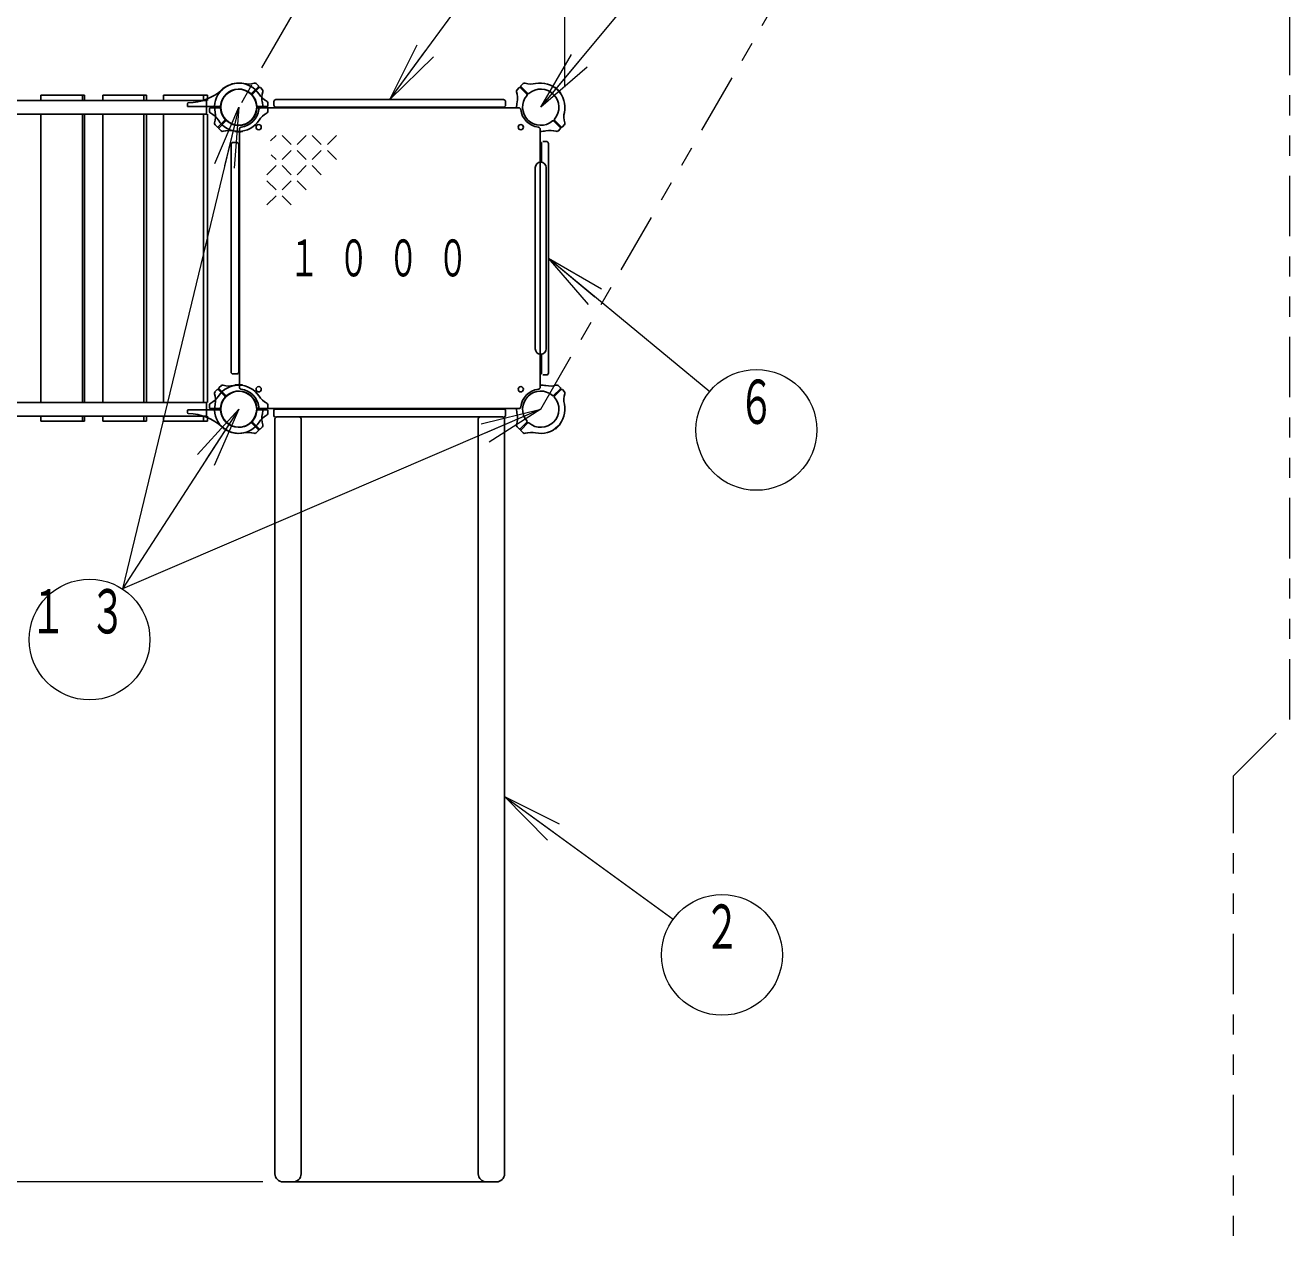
# Model space of a CAD drawing. Units: millimetres on the paper, scale 1:50. Extents: x -365 to 0, y -594 to 257.
# Drawn here: x -201.5 to -138.7, y 96.7 to 157.2 of the extents above; entities that cross this region are included whole.
import ezdxf
from ezdxf.enums import TextEntityAlignment as Align

# ---------------------------------------------------------------- set-up
doc = ezdxf.new("R2010")
doc.units = ezdxf.units.MM
doc.linetypes.add('USER3', pattern=[8, 3, -1, 1, -1, 1, -1])
doc.layers.add('1_50', color=7, linetype='Continuous', lineweight=25)
doc.styles.add('ＭＳ ゴシック', font='')
doc.styles.get('ＭＳ ゴシック').set_extended_font_data('MS Gothic')

msp = doc.modelspace()

# ---------------------------------------------------------------- linework, layer by layer
at = {"layer": '1_50', "lineweight": 13}
for p, q in [((-174.72, 154.131), (-174.72, 231.022)), ((-183.42, 153.511), (-178.904, 159.671)), ((-175.92, 153.131), (-170.522, 159.63)), ((-183.42, 153.511), (-182.05, 156.226)), ((-183.42, 153.511), (-181.646, 155.93)), ((-175.92, 153.131), (-174.388, 155.758)), ((-181.243, 155.635), (-183.42, 153.511)), ((-175.92, 153.131), (-174.003, 155.439)), ((-173.619, 155.119), (-175.92, 153.131)), ((-190.92, 153.131), (-196.7, 129.209)), ((-192.111, 150.332), (-190.92, 153.131)), ((-190.92, 153.131), (-191.625, 150.215)), ((-190.92, 153.131), (-191.139, 150.098)), ((-189.335, 151.462), (-189.068, 151.729)), ((-188.318, 151.279), (-188.768, 151.729)), ((-188.018, 151.279), (-187.568, 151.729)), ((-186.818, 151.279), (-187.268, 151.729)), ((-186.518, 151.279), (-186.068, 151.729)), ((-189.068, 150.529), (-189.308, 150.768)), ((-188.768, 150.529), (-188.318, 150.979)), ((-187.568, 150.529), (-188.018, 150.979)), ((-187.268, 150.529), (-186.818, 150.979)), ((-186.068, 150.529), (-186.518, 150.979)), ((-189.518, 149.779), (-189.068, 150.229)), ((-188.318, 149.779), (-188.768, 150.229)), ((-188.018, 149.779), (-187.568, 150.229)), ((-186.818, 149.779), (-187.268, 150.229)), ((-189.068, 149.029), (-189.518, 149.479)), ((-188.768, 149.029), (-188.318, 149.479)), ((-187.568, 149.029), (-188.018, 149.479)), ((-189.518, 148.279), (-189.068, 148.729)), ((-188.318, 148.279), (-188.768, 148.729)), ((-173.545, 143.335), (-175.54, 145.631)), ((-175.54, 145.631), (-172.909, 144.107)), ((-175.54, 145.631), (-173.227, 143.721)), ((-175.54, 145.631), (-167.523, 139.012)), ((-190.92, 138.131), (-196.7, 129.209)), ((-175.92, 138.131), (-196.7, 129.209)), ((-192.971, 135.885), (-190.92, 138.131)), ((-190.92, 138.131), (-192.551, 135.613)), ((-190.92, 138.131), (-192.132, 135.341)), ((-178.874, 137.407), (-175.92, 138.131)), ((-175.92, 138.131), (-178.677, 136.947)), ((-175.92, 138.131), (-178.48, 136.488)), ((-175.591, 116.73), (-177.72, 118.901)), ((-177.72, 118.901), (-175.002, 117.538)), ((-177.72, 118.901), (-175.296, 117.134)), ((-177.72, 118.901), (-169.344, 112.795)), ((-189.72, 99.751), (-345.3, 99.751))]:
    msp.add_line(p, q, dxfattribs=at)
at = {"layer": '1_50', "linetype": 'USER3', "lineweight": 13}
for p, q in [((-172.291, 185.398), (-190.92, 153.131)), ((-175.92, 138.131), (-157.291, 170.398))]:
    msp.add_line(p, q, dxfattribs=at)
at = {"layer": '1_50'}
for p, q in [((-191.616, 154.109), (-191.618, 154.111)), ((-175.225, 154.109), (-175.223, 154.111)), ((-192.528, 153.471), (-205.92, 153.471)), ((-192.528, 152.791), (-192.528, 153.471)), ((-191.898, 153.826), (-191.901, 153.829)), ((-189.17, 153.411), (-189.17, 153.231)), ((-189.07, 153.511), (-177.77, 153.511)), ((-177.67, 153.411), (-177.67, 153.231)), ((-174.942, 153.826), (-174.94, 153.829)), ((-192.528, 152.791), (-205.92, 152.791)), ((-189.07, 153.131), (-177.77, 153.131)), ((-191.2, 151.381), (-191.02, 151.381)), ((-191.12, 151.948), (-191.12, 151.945)), ((-190.72, 151.948), (-190.72, 151.945)), ((-175.952, 151.371), (-175.952, 150.401)), ((-175.888, 151.371), (-175.952, 151.371)), ((-175.888, 151.371), (-175.888, 150.401)), ((-175.64, 151.431), (-175.82, 151.431)), ((-191.3, 151.281), (-191.3, 139.981)), ((-190.92, 151.281), (-190.92, 139.981)), ((-175.54, 145.631), (-175.54, 151.331)), ((-176.192, 150.131), (-176.192, 145.631)), ((-175.648, 150.131), (-175.648, 145.631)), ((-176.192, 141.131), (-176.192, 145.631)), ((-175.648, 141.131), (-175.648, 145.631)), ((-175.54, 145.631), (-175.54, 139.931)), ((-175.952, 139.891), (-175.952, 140.861)), ((-175.888, 139.891), (-175.888, 140.861)), ((-191.2, 139.881), (-191.02, 139.881)), ((-175.888, 139.891), (-175.952, 139.891)), ((-175.64, 139.831), (-175.82, 139.831)), ((-191.12, 139.314), (-191.12, 139.317)), ((-190.72, 139.314), (-190.72, 139.317)), ((-192.528, 138.471), (-205.92, 138.471)), ((-192.528, 137.791), (-192.528, 138.471)), ((-192.528, 137.791), (-205.92, 137.791)), ((-189.17, 137.811), (-189.17, 138.071)), ((-189.12, 100.151), (-189.12, 137.651)), ((-177.73, 138.131), (-189.11, 138.131)), ((-189.02, 137.751), (-177.82, 137.751)), ((-187.82, 100.151), (-187.82, 137.651)), ((-179.02, 100.151), (-179.02, 137.651)), ((-177.72, 100.151), (-177.72, 137.651)), ((-177.67, 137.811), (-177.67, 138.071)), ((-191.898, 137.436), (-191.901, 137.434)), ((-191.616, 137.153), (-191.618, 137.151)), ((-175.225, 137.153), (-175.223, 137.151)), ((-174.942, 137.436), (-174.94, 137.434)), ((-188.72, 99.751), (-178.12, 99.751))]:
    msp.add_line(p, q, dxfattribs=at)
at = {"layer": '1_50', "color": 2}
for p, q in [((-190.279, 153.815), (-189.946, 154.148)), ((-190.236, 153.773), (-189.903, 154.106)), ((-189.947, 154.206), (-190.053, 154.305)), ((-189.846, 154.105), (-189.746, 153.998)), ((-176.995, 154.105), (-177.094, 153.998)), ((-176.604, 153.773), (-176.938, 154.106)), ((-176.562, 153.815), (-176.895, 154.148)), ((-176.894, 154.206), (-176.788, 154.305)), ((-193.469, 153.203), (-193.464, 153.308)), ((-189.472, 153.202), (-189.477, 153.348)), ((-191.858, 153.161), (-193.429, 153.161)), ((-192.369, 153.06), (-192.364, 152.914)), ((-191.858, 153.101), (-192.329, 153.101)), ((-189.983, 153.161), (-189.512, 153.161)), ((-189.983, 153.101), (-189.512, 153.101)), ((-189.472, 153.06), (-189.477, 152.902)), ((-191.995, 152.157), (-192.102, 152.272)), ((-191.604, 152.489), (-191.938, 152.156)), ((-191.562, 152.447), (-191.895, 152.114)), ((-191.894, 152.056), (-191.779, 151.949)), ((-175.279, 152.447), (-174.946, 152.114)), ((-175.236, 152.489), (-174.903, 152.156)), ((-174.947, 152.056), (-175.062, 151.949)), ((-174.846, 152.157), (-174.738, 152.272)), ((-191.995, 139.105), (-192.102, 138.99)), ((-191.604, 138.773), (-191.938, 139.106)), ((-191.562, 138.815), (-191.895, 139.148)), ((-191.894, 139.206), (-191.779, 139.313)), ((-175.279, 138.815), (-174.946, 139.148)), ((-175.236, 138.773), (-174.903, 139.106)), ((-174.947, 139.206), (-175.062, 139.313)), ((-174.846, 139.105), (-174.738, 138.99)), ((-192.369, 138.202), (-192.364, 138.348)), ((-189.472, 138.202), (-189.477, 138.36)), ((-193.469, 138.059), (-193.464, 137.954)), ((-191.858, 138.101), (-193.429, 138.101)), ((-191.858, 138.161), (-192.329, 138.161)), ((-189.983, 138.161), (-189.512, 138.161)), ((-189.983, 138.101), (-189.512, 138.101)), ((-189.472, 138.06), (-189.477, 137.914)), ((-190.279, 137.447), (-189.946, 137.114)), ((-190.236, 137.489), (-189.903, 137.156)), ((-189.947, 137.056), (-190.053, 136.957)), ((-189.846, 137.157), (-189.746, 137.264)), ((-176.995, 137.157), (-177.094, 137.264)), ((-176.604, 137.489), (-176.938, 137.156)), ((-176.562, 137.447), (-176.895, 137.114)), ((-176.894, 137.056), (-176.788, 136.957))]:
    msp.add_line(p, q, dxfattribs=at)
at = {"layer": '1_50', "color": 40}
for p, q in [((-200.749, 153.731), (-198.58, 153.731)), ((-200.749, 153.471), (-200.749, 153.731)), ((-198.676, 153.471), (-198.676, 153.731)), ((-198.58, 153.471), (-198.58, 153.731)), ((-197.678, 153.731), (-195.496, 153.731)), ((-197.678, 153.471), (-197.678, 153.731)), ((-195.638, 153.471), (-195.638, 153.731)), ((-195.496, 153.471), (-195.496, 153.731)), ((-194.66, 153.731), (-192.478, 153.731)), ((-194.66, 153.471), (-194.66, 153.731)), ((-192.667, 153.471), (-192.667, 153.731)), ((-192.478, 153.471), (-192.478, 153.731)), ((-200.749, 138.471), (-200.749, 152.791)), ((-198.676, 138.471), (-198.676, 152.791)), ((-198.58, 138.471), (-198.58, 152.791)), ((-197.678, 138.471), (-197.678, 152.791)), ((-195.638, 138.471), (-195.638, 152.791)), ((-195.496, 138.471), (-195.496, 152.791)), ((-194.66, 138.471), (-194.66, 152.791)), ((-192.667, 138.471), (-192.667, 152.791)), ((-192.478, 138.471), (-192.478, 152.791)), ((-200.749, 137.531), (-200.749, 137.791)), ((-198.676, 137.531), (-198.676, 137.791)), ((-198.58, 137.531), (-198.58, 137.791)), ((-197.678, 137.531), (-197.678, 137.791)), ((-195.638, 137.531), (-195.638, 137.791)), ((-195.496, 137.531), (-195.496, 137.791)), ((-194.66, 137.531), (-194.66, 137.791)), ((-192.667, 137.531), (-192.667, 137.791)), ((-192.478, 137.531), (-192.478, 137.791)), ((-200.749, 137.531), (-198.58, 137.531)), ((-197.678, 137.531), (-195.496, 137.531)), ((-194.66, 137.531), (-192.478, 137.531))]:
    msp.add_line(p, q, dxfattribs=at)
at = {"layer": '1_50', "color": 4}
for p, q in [((-183.42, 153.101), (-189.828, 153.101)), ((-183.42, 153.101), (-177.013, 153.101)), ((-190.89, 145.631), (-190.89, 152.039)), ((-175.95, 145.631), (-175.95, 152.039)), ((-190.89, 145.631), (-190.89, 139.223)), ((-175.95, 145.631), (-175.95, 139.223)), ((-183.42, 138.161), (-189.828, 138.161)), ((-183.42, 138.161), (-177.013, 138.161))]:
    msp.add_line(p, q, dxfattribs=at)
at = {"layer": '1_50', "linetype": 'USER3', "lineweight": 13}
msp.add_lwpolyline([(-269.817, 133.731), (-269.817, 106.287), (-248.485, 84.954), (-225.201, 84.954), (-199.998, 59.751), (-166.843, 59.751), (-141.52, 85.074), (-141.52, 119.922), (-138.72, 122.722), (-138.72, 168.54), (-160.512, 190.331), (-170.148, 190.331), (-170.148, 192.519), (-194.032, 216.403), (-201.584, 216.403), (-205.512, 220.331), (-250.905, 220.331), (-253.705, 217.531), (-308.978, 217.531), (-334.3, 192.208), (-334.3, 159.054), (-308.978, 133.731)], close=True, dxfattribs=at)
at = {"layer": '1_50'}
for centre, radius in [((-190.92, 153.131), 0.891), ((-189.93, 152.141), 0.13), ((-176.91, 152.141), 0.13), ((-190.92, 138.131), 0.891), ((-189.93, 139.121), 0.13), ((-176.91, 139.121), 0.13)]:
    msp.add_circle(centre, radius, dxfattribs=at)
at = {"layer": '1_50', "lineweight": 13}
for centre in [(-165.21, 137.102), (-198.331, 126.691), (-166.919, 111.027)]:
    msp.add_circle(centre, 3, dxfattribs=at)
at = {"layer": '1_50', "color": 2}
for centre, radius, start, end in [((-193.474, 155.945), 2.6, 271.08415, 312.21724), ((-190.92, 153.131), 1.2, 135, 192.27281), ((-190.92, 153.131), 0.9, 90, 175.72934), ((-190.92, 153.131), 1.2, 77.72719, 135), ((-190.92, 153.131), 1.2, 90, 132.21724), ((-190.92, 153.131), 0.9, 49.27066, 135), ((-190.92, 153.131), 1.2, 32.7272, 90), ((-190.92, 153.131), 0.9, 4.27066, 90), ((-190.453, 155.281), 1, 257.72719, 287.54116), ((-190.121, 154.232), 0.1, 47, 107.54116), ((-189.974, 154.177), 0.04, 315, 47), ((-189.875, 154.078), 0.04, 43, 135), ((-188.771, 153.599), 1, 162.45884, 192.27281), ((-189.819, 153.93), 0.1, 342.45884, 43), ((-177.021, 153.93), 0.1, 137, 197.54116), ((-178.07, 153.599), 1, 347.72719, 17.54116), ((-176.966, 154.078), 0.04, 45, 137), ((-176.867, 154.177), 0.04, 133, 225), ((-176.719, 154.232), 0.1, 72.45884, 133), ((-176.388, 155.281), 1, 252.45884, 282.27281), ((-175.92, 153.131), 0.9, 45, 130.72934), ((-175.92, 153.131), 1.2, 45, 102.27281), ((-175.92, 153.131), 1.2, 347.72719, 45), ((-193.424, 153.306), 0.04, 91.08415, 177), ((-190.92, 153.131), 0.9, 135, 220.72934), ((-190.307, 153.843), 0.04, 229.27066, 315), ((-190.92, 153.131), 0.9, 315, 40.72934), ((-190.208, 153.744), 0.04, 135, 220.72934), ((-189.07, 154.32), 1, 212.72719, 242.54116), ((-190.92, 153.131), 1.2, 358.56746, 12.27281), ((-189.577, 153.344), 0.1, 2, 62.54116), ((-189.577, 153.344), 0.1, 2, 62.54116), ((-175.92, 153.131), 1.2, 167.72719, 181.43254), ((-175.92, 153.131), 0.9, 139.27066, 225), ((-176.633, 153.744), 0.04, 319.27066, 45), ((-176.534, 153.843), 0.04, 225, 310.72934), ((-175.92, 153.131), 0.9, 319.27066, 45), ((-193.429, 153.201), 0.04, 177, 270), ((-192.329, 153.061), 0.04, 90, 182), ((-192.264, 152.918), 0.1, 182, 242.54116), ((-192.771, 151.942), 1, 32.7272, 62.54116), ((-193.07, 152.663), 1, 342.45884, 12.27281), ((-191.858, 153.201), 0.04, 270, 355.72934), ((-191.858, 153.061), 0.04, 4.27066, 90), ((-190.92, 153.131), 0.9, 184.27066, 270), ((-190.92, 153.131), 0.9, 270, 355.72934), ((-189.983, 153.201), 0.04, 184.27066, 270), ((-189.983, 153.061), 0.04, 90, 175.72934), ((-189.07, 151.942), 1, 117.45884, 147.27281), ((-189.577, 152.918), 0.1, 297.45884, 358), ((-189.512, 153.201), 0.04, 270, 2), ((-189.512, 153.061), 0.04, 358, 90), ((-173.771, 152.663), 1, 167.72719, 197.54116), ((-192.021, 152.332), 0.1, 162.45884, 223), ((-191.966, 152.185), 0.04, 223, 315), ((-190.92, 153.131), 1.2, 212.72719, 270), ((-191.867, 152.086), 0.04, 135, 227), ((-191.388, 150.981), 1, 77.72719, 107.54116), ((-191.633, 152.518), 0.04, 315, 40.72934), ((-191.534, 152.419), 0.04, 49.27066, 135), ((-190.92, 153.131), 0.9, 229.27066, 315), ((-190.92, 153.131), 1.2, 270, 327.27281), ((-175.92, 153.131), 0.9, 225, 310.72934), ((-175.453, 150.981), 1, 72.45884, 102.27281), ((-175.307, 152.419), 0.04, 45, 130.72934), ((-175.208, 152.518), 0.04, 139.27066, 225), ((-174.974, 152.086), 0.04, 313, 45), ((-174.875, 152.185), 0.04, 225, 317), ((-174.819, 152.332), 0.1, 317, 17.54116), ((-191.719, 152.03), 0.1, 227, 287.54116), ((-190.92, 153.131), 1.2, 257.72719, 271.43254), ((-175.92, 153.131), 1.2, 268.56746, 282.27281), ((-175.121, 152.03), 0.1, 252.45884, 313), ((-192.021, 138.93), 0.1, 137, 197.54116), ((-193.07, 138.599), 1, 347.72719, 17.54116), ((-191.966, 139.078), 0.04, 45, 137), ((-190.92, 138.131), 1.2, 90, 147.27281), ((-191.867, 139.177), 0.04, 133, 225), ((-190.92, 138.131), 0.9, 90, 175.72934), ((-191.719, 139.232), 0.1, 72.45884, 133), ((-191.388, 140.281), 1, 252.45884, 282.27281), ((-191.534, 138.843), 0.04, 225, 310.72934), ((-190.92, 138.131), 0.9, 45, 130.72934), ((-190.92, 138.131), 1.2, 88.56746, 102.27281), ((-190.92, 138.131), 1.2, 32.7272, 90), ((-190.92, 138.131), 0.9, 4.27066, 90), ((-175.92, 138.131), 0.9, 49.27066, 135), ((-175.92, 138.131), 1.2, 77.72719, 91.43254), ((-175.453, 140.281), 1, 257.72719, 287.54116), ((-175.307, 138.843), 0.04, 229.27066, 315), ((-175.121, 139.232), 0.1, 47, 107.54116), ((-174.974, 139.177), 0.04, 315, 47), ((-174.875, 139.078), 0.04, 43, 135), ((-173.771, 138.599), 1, 162.45884, 192.27281), ((-174.819, 138.93), 0.1, 342.45884, 43), ((-192.329, 138.201), 0.04, 178, 270), ((-192.264, 138.344), 0.1, 117.45884, 178), ((-192.771, 139.32), 1, 297.45884, 327.27281), ((-190.92, 138.131), 1.2, 167.72719, 225), ((-191.858, 138.201), 0.04, 270, 355.72934), ((-190.92, 138.131), 0.9, 139.27066, 225), ((-191.633, 138.744), 0.04, 319.27066, 45), ((-190.92, 138.131), 0.9, 319.27066, 45), ((-189.983, 138.201), 0.04, 184.27066, 270), ((-189.07, 139.32), 1, 212.72719, 242.54116), ((-189.577, 138.344), 0.1, 2, 62.54116), ((-189.512, 138.201), 0.04, 270, 2), ((-175.92, 138.131), 0.9, 135, 220.72934), ((-175.92, 138.131), 0.9, 315, 40.72934), ((-175.208, 138.744), 0.04, 135, 220.72934), ((-175.92, 138.131), 1.2, 315, 12.27281), ((-193.429, 138.061), 0.04, 90, 183), ((-193.424, 137.956), 0.04, 183, 268.91585), ((-193.474, 135.317), 2.6, 47.78276, 88.91585), ((-191.858, 138.061), 0.04, 4.27066, 90), ((-190.92, 138.131), 0.9, 184.27066, 270), ((-190.92, 138.131), 0.9, 270, 355.72934), ((-190.208, 137.518), 0.04, 139.27066, 225), ((-189.983, 138.061), 0.04, 90, 175.72934), ((-189.07, 136.942), 1, 117.45884, 147.27281), ((-188.771, 137.663), 1, 167.72719, 197.54116), ((-190.92, 138.131), 1.2, 347.72719, 1.43254), ((-189.577, 137.918), 0.1, 297.45884, 358), ((-189.577, 137.918), 0.1, 297.45884, 358), ((-189.512, 138.061), 0.04, 358, 90), ((-175.92, 138.131), 1.2, 178.56746, 192.27281), ((-178.07, 137.663), 1, 342.45884, 12.27281), ((-176.633, 137.518), 0.04, 315, 40.72934), ((-190.92, 138.131), 1.2, 225, 282.27281), ((-190.92, 138.131), 1.2, 227.78276, 270), ((-190.92, 138.131), 0.9, 225, 310.72934), ((-190.92, 138.131), 1.2, 270, 327.27281), ((-190.453, 135.981), 1, 72.45884, 102.27281), ((-190.307, 137.419), 0.04, 45, 130.72934), ((-190.121, 137.03), 0.1, 252.45884, 313), ((-189.974, 137.086), 0.04, 313, 45), ((-189.875, 137.185), 0.04, 225, 317), ((-189.819, 137.332), 0.1, 317, 17.54116), ((-177.021, 137.332), 0.1, 162.45884, 223), ((-176.966, 137.185), 0.04, 223, 315), ((-176.867, 137.086), 0.04, 135, 227), ((-176.719, 137.03), 0.1, 227, 287.54116), ((-176.388, 135.981), 1, 77.72719, 107.54116), ((-176.534, 137.419), 0.04, 49.27066, 135), ((-175.92, 138.131), 0.9, 229.27066, 315), ((-175.92, 138.131), 1.2, 257.72719, 315)]:
    msp.add_arc(centre, radius, start, end, dxfattribs=at)
at = {"layer": '1_50'}
for centre, radius, start, end in [((-190.92, 153.131), 1.22, 135, 143.62693), ((-190.92, 153.131), 1.22, 126.37307, 135), ((-191.632, 154.097), 0.02, 45, 126.37307), ((-175.209, 154.097), 0.02, 53.62693, 135), ((-175.92, 153.131), 1.22, 45, 53.62693), ((-175.92, 153.131), 1.22, 36.37307, 45), ((-191.887, 153.843), 0.02, 143.62693, 225), ((-189.07, 153.411), 0.1, 90, 180), ((-177.77, 153.411), 0.1, 0, 90), ((-174.954, 153.843), 0.02, 315, 36.37307), ((-190.92, 153.131), 1, 276.78718, 353.21282), ((-189.07, 153.231), 0.1, 180, 270), ((-177.77, 153.231), 0.1, 270, 0), ((-175.92, 153.131), 1, 186.78718, 263.21282), ((-191.2, 151.281), 0.1, 90, 180), ((-191.1, 151.945), 0.02, 180, 261.37307), ((-190.92, 153.131), 1.22, 261.37307, 270), ((-191.02, 151.281), 0.1, 0, 90), ((-190.92, 153.131), 1.22, 270, 278.62693), ((-190.74, 151.945), 0.02, 278.62693, 0), ((-175.64, 151.331), 0.1, 0, 90), ((-175.92, 150.131), 0.272, 0, 180), ((-175.92, 141.131), 0.272, 180, 0), ((-191.2, 139.981), 0.1, 180, 270), ((-191.02, 139.981), 0.1, 270, 0), ((-175.64, 139.931), 0.1, 270, 0), ((-191.1, 139.317), 0.02, 98.62693, 180), ((-190.92, 138.131), 1.22, 90, 98.62693), ((-190.92, 138.131), 1.22, 81.37307, 90), ((-190.92, 138.131), 1, 6.78718, 83.21282), ((-190.74, 139.317), 0.02, 0, 81.37307), ((-175.92, 138.131), 1, 96.78718, 173.21282), ((-189.11, 138.071), 0.06, 90, 180), ((-189.11, 137.811), 0.06, 180, 270), ((-189.02, 137.651), 0.1, 90, 180), ((-187.92, 137.651), 0.1, 0, 90), ((-178.92, 137.651), 0.1, 90, 180), ((-177.82, 137.651), 0.1, 0, 90), ((-177.73, 138.071), 0.06, 0, 90), ((-177.73, 137.811), 0.06, 270, 0), ((-191.887, 137.419), 0.02, 135, 216.37307), ((-190.92, 138.131), 1.22, 216.37307, 225), ((-190.92, 138.131), 1.22, 225, 233.62693), ((-191.632, 137.165), 0.02, 233.62693, 315), ((-175.209, 137.165), 0.02, 225, 306.37307), ((-175.92, 138.131), 1.22, 306.37307, 315), ((-175.92, 138.131), 1.22, 315, 323.62693), ((-174.954, 137.419), 0.02, 323.62693, 45), ((-188.72, 100.151), 0.4, 180, 270), ((-188.22, 100.151), 0.4, 270, 0), ((-178.62, 100.151), 0.4, 180, 270), ((-178.12, 100.151), 0.4, 270, 0)]:
    msp.add_arc(centre, radius, start, end, dxfattribs=at)
at = {"layer": '1_50', "color": 4}
for centre, start, end in [((-189.828, 153.001), 90, 173.21282), ((-177.013, 153.001), 6.78718, 90), ((-190.79, 152.039), 96.78718, 180), ((-176.05, 152.039), 0, 83.21282), ((-190.79, 139.223), 180, 263.21282), ((-176.05, 139.223), 276.78718, 0), ((-189.828, 138.261), 186.78718, 270), ((-177.013, 138.261), 270, 353.21282)]:
    msp.add_arc(centre, 0.1, start, end, dxfattribs=at)

# ---------------------------------------------------------------- texts
at = {"layer": '1_50', "style": 'ＭＳ ゴシック', "width": 0.6}
for s, p in [('６', (-165.21, 139.602)), ('２', (-166.919, 113.527))]:
    msp.add_text(s, height=2.199, dxfattribs=at).set_placement(p, align=Align.TOP_CENTER)
at = {"layer": '1_50', "style": 'ＭＳ ゴシック'}
for s, insert, char_height, attachment_point in [('\\T1.64;\\W0.6;１０００', (-188.42, 145.631), 1.833, 4), ('\\T1.64;\\W0.6;１３', (-198.331, 129.191), 2.199, 2)]:
    msp.add_mtext(s, dxfattribs=dict(at, insert=insert, char_height=char_height, attachment_point=attachment_point))

doc.saveas('drawing.dxf')
